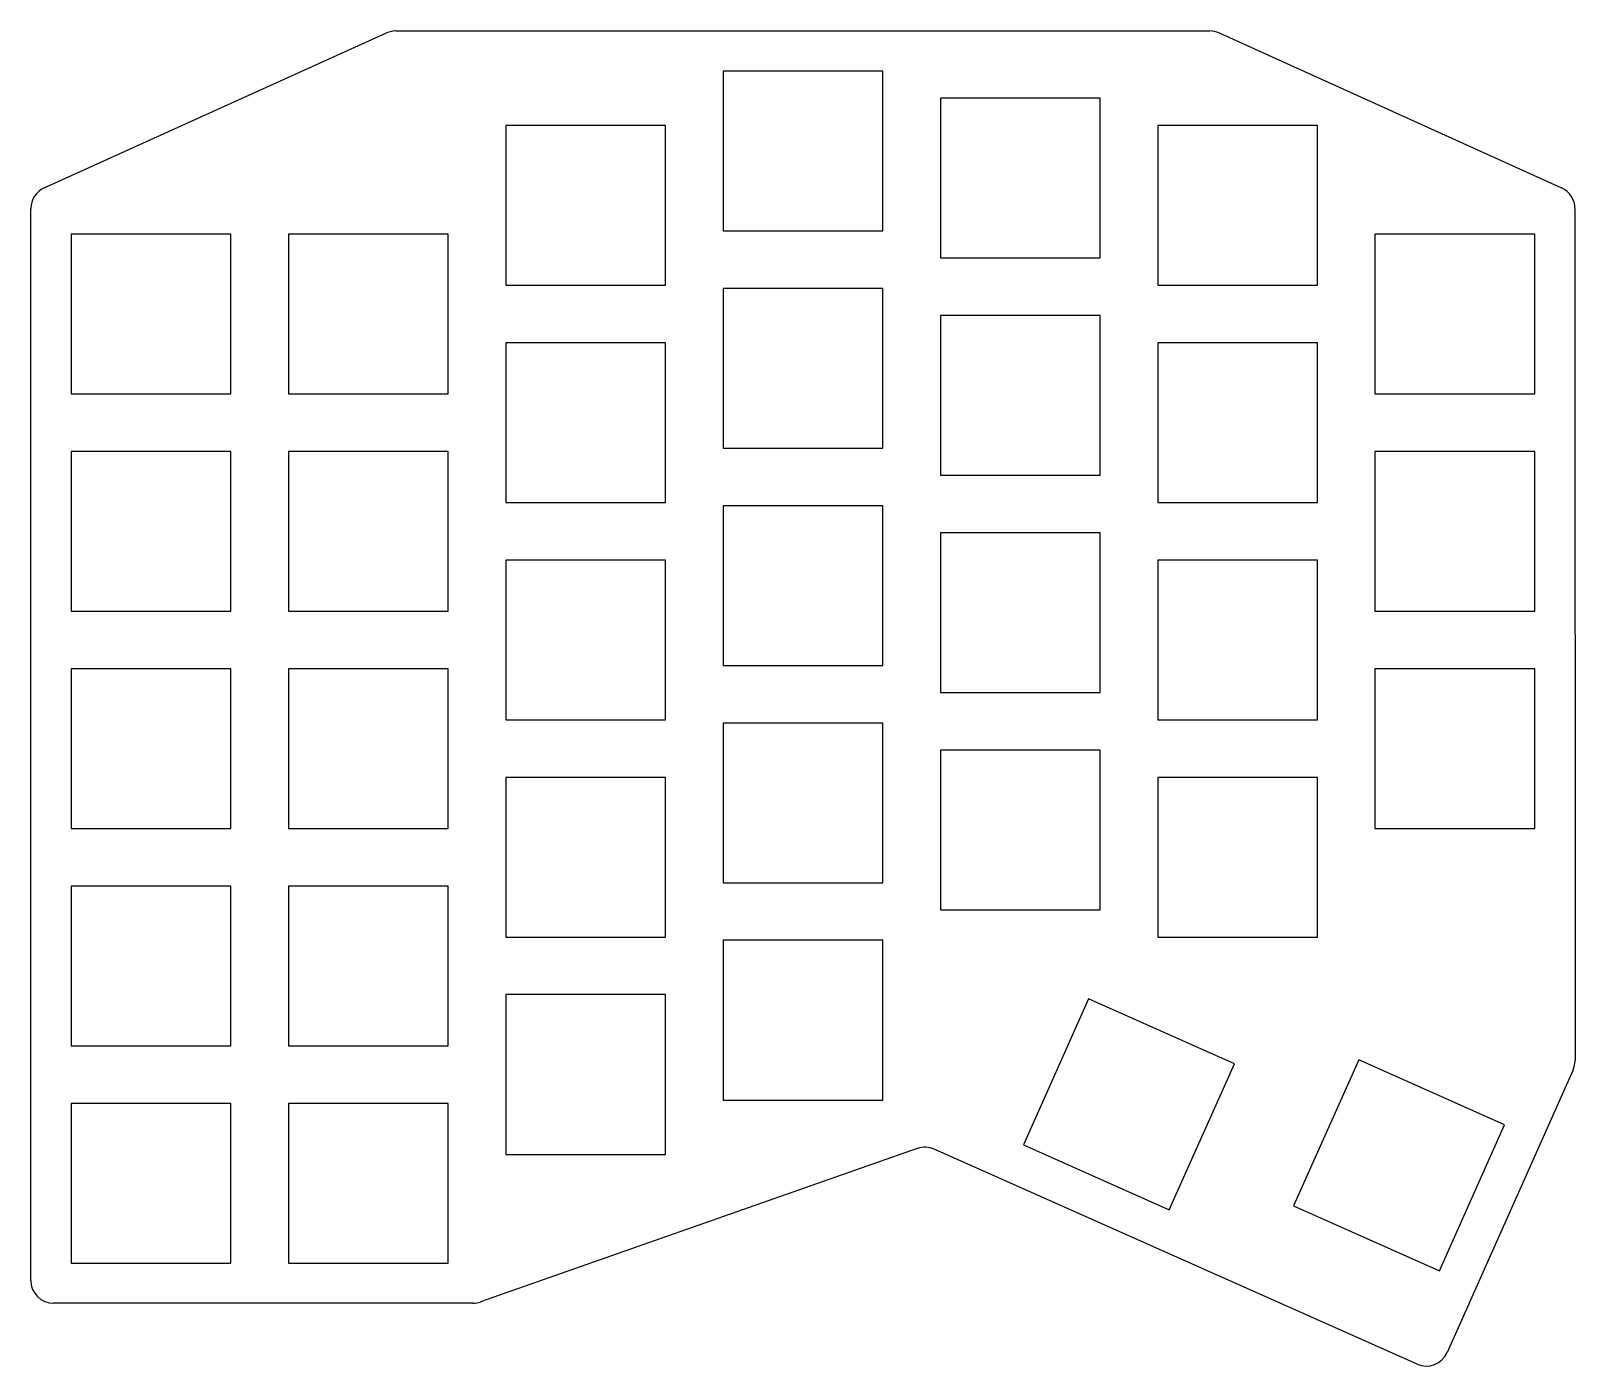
# Model space of a CAD drawing. Header units: millimetres. Extents: x 69 to 205, y -196 to -79.
import ezdxf

# ---------------------------------------------------------------- set-up
doc = ezdxf.new("R2010")
doc.units = ezdxf.units.MM

msp = doc.modelspace()

# ---------------------------------------------------------------- linework, layer by layer
at = {"linetype": 'CONTINUOUS'}
for p, q in [((70.65, -92.74), (100.66, -79.17)), ((101.48, -78.99), (172.82, -78.99)), ((173.64, -79.17), (203.65, -92.74)), ((144.15, -82.51), (130.15, -82.51)), ((130.15, -82.51), (130.15, -96.51)), ((144.15, -96.51), (144.15, -82.51)), ((163.2, -84.89), (149.2, -84.89)), ((149.2, -84.89), (149.2, -98.89)), ((163.2, -98.89), (163.2, -84.89)), ((125.1, -87.28), (111.1, -87.28)), ((111.1, -87.28), (111.1, -101.28)), ((125.1, -101.28), (125.1, -87.28)), ((182.25, -87.28), (168.25, -87.28)), ((168.25, -87.28), (168.25, -101.28)), ((182.25, -101.28), (182.25, -87.28)), ((69.47, -188.53), (69.47, -94.57)), ((204.83, -94.56), (204.84, -169.23)), ((87, -96.8), (73, -96.8)), ((73, -96.8), (73, -110.8)), ((87, -110.8), (87, -96.8)), ((106.05, -96.8), (92.05, -96.8)), ((92.05, -96.8), (92.05, -110.8)), ((106.05, -110.8), (106.05, -96.8)), ((130.15, -96.51), (144.15, -96.51)), ((201.3, -96.8), (187.3, -96.8)), ((187.3, -96.8), (187.3, -110.8)), ((201.3, -110.8), (201.3, -96.8)), ((149.2, -98.89), (163.2, -98.89)), ((111.1, -101.28), (125.1, -101.28)), ((168.25, -101.28), (182.25, -101.28)), ((144.15, -101.56), (130.15, -101.56)), ((130.15, -101.56), (130.15, -115.56)), ((144.15, -115.56), (144.15, -101.56)), ((163.2, -103.94), (149.2, -103.94)), ((149.2, -103.94), (149.2, -117.94)), ((163.2, -117.94), (163.2, -103.94)), ((125.1, -106.33), (111.1, -106.33)), ((111.1, -106.33), (111.1, -120.33)), ((125.1, -120.33), (125.1, -106.33)), ((182.25, -106.33), (168.25, -106.33)), ((168.25, -106.33), (168.25, -120.33)), ((182.25, -120.33), (182.25, -106.33)), ((73, -110.8), (87, -110.8)), ((92.05, -110.8), (106.05, -110.8)), ((187.3, -110.8), (201.3, -110.8)), ((87, -115.85), (73, -115.85)), ((73, -115.85), (73, -129.85)), ((87, -129.85), (87, -115.85)), ((106.05, -115.85), (92.05, -115.85)), ((92.05, -115.85), (92.05, -129.85)), ((106.05, -129.85), (106.05, -115.85)), ((130.15, -115.56), (144.15, -115.56)), ((201.3, -115.85), (187.3, -115.85)), ((187.3, -115.85), (187.3, -129.85)), ((201.3, -129.85), (201.3, -115.85)), ((149.2, -117.94), (163.2, -117.94)), ((111.1, -120.33), (125.1, -120.33)), ((168.25, -120.33), (182.25, -120.33)), ((144.15, -120.61), (130.15, -120.61)), ((130.15, -120.61), (130.15, -134.61)), ((144.15, -134.61), (144.15, -120.61)), ((163.2, -122.99), (149.2, -122.99)), ((149.2, -122.99), (149.2, -136.99)), ((163.2, -136.99), (163.2, -122.99)), ((125.1, -125.38), (111.1, -125.38)), ((111.1, -125.38), (111.1, -139.38)), ((125.1, -139.38), (125.1, -125.38)), ((182.25, -125.38), (168.25, -125.38)), ((168.25, -125.38), (168.25, -139.38)), ((182.25, -139.38), (182.25, -125.38)), ((73, -129.85), (87, -129.85)), ((92.05, -129.85), (106.05, -129.85)), ((187.3, -129.85), (201.3, -129.85)), ((87, -134.9), (73, -134.9)), ((73, -134.9), (73, -148.9)), ((87, -148.9), (87, -134.9)), ((106.05, -134.9), (92.05, -134.9)), ((92.05, -134.9), (92.05, -148.9)), ((106.05, -148.9), (106.05, -134.9)), ((130.15, -134.61), (144.15, -134.61)), ((201.3, -134.9), (187.3, -134.9)), ((187.3, -134.9), (187.3, -148.9)), ((201.3, -148.9), (201.3, -134.9)), ((149.2, -136.99), (163.2, -136.99)), ((111.1, -139.38), (125.1, -139.38)), ((168.25, -139.38), (182.25, -139.38)), ((144.15, -139.66), (130.15, -139.66)), ((130.15, -139.66), (130.15, -153.66)), ((144.15, -153.66), (144.15, -139.66)), ((163.2, -142.04), (149.2, -142.04)), ((149.2, -142.04), (149.2, -156.04)), ((163.2, -156.04), (163.2, -142.04)), ((125.1, -144.43), (111.1, -144.43)), ((111.1, -144.43), (111.1, -158.43)), ((125.1, -158.43), (125.1, -144.43)), ((182.25, -144.43), (168.25, -144.43)), ((168.25, -144.43), (168.25, -158.43)), ((182.25, -158.43), (182.25, -144.43)), ((73, -148.9), (87, -148.9)), ((92.05, -148.9), (106.05, -148.9)), ((187.3, -148.9), (201.3, -148.9)), ((87, -153.95), (73, -153.95)), ((73, -153.95), (73, -167.95)), ((87, -167.95), (87, -153.95)), ((106.05, -153.95), (92.05, -153.95)), ((92.05, -153.95), (92.05, -167.95)), ((106.05, -167.95), (106.05, -153.95)), ((130.15, -153.66), (144.15, -153.66)), ((149.2, -156.04), (163.2, -156.04)), ((111.1, -158.43), (125.1, -158.43)), ((144.15, -158.71), (130.15, -158.71)), ((130.15, -158.71), (130.15, -172.71)), ((144.15, -172.71), (144.15, -158.71)), ((168.25, -158.43), (182.25, -158.43)), ((125.1, -163.47), (111.1, -163.47)), ((111.1, -163.47), (111.1, -177.47)), ((125.1, -177.47), (125.1, -163.47)), ((162.18, -163.85), (156.48, -176.64)), ((174.97, -169.55), (162.18, -163.85)), ((73, -167.95), (87, -167.95)), ((92.05, -167.95), (106.05, -167.95)), ((185.87, -169.19), (180.17, -181.98)), ((198.66, -174.88), (185.87, -169.19)), ((169.27, -182.34), (174.97, -169.55)), ((204.67, -170.05), (193.63, -194.85)), ((87, -173), (73, -173)), ((73, -173), (73, -187)), ((87, -187), (87, -173)), ((106.05, -173), (92.05, -173)), ((92.05, -173), (92.05, -187)), ((106.05, -187), (106.05, -173)), ((130.15, -172.71), (144.15, -172.71)), ((192.96, -187.67), (198.66, -174.88)), ((147.18, -176.96), (108.9, -190.41)), ((190.99, -195.86), (148.66, -177.02)), ((156.48, -176.64), (169.27, -182.34)), ((111.1, -177.47), (125.1, -177.47)), ((180.17, -181.98), (192.96, -187.67)), ((73, -187), (87, -187)), ((92.05, -187), (106.05, -187)), ((108.23, -190.53), (71.47, -190.53))]:
    msp.add_line(p, q, dxfattribs=at)
for centre, start, end in [((101.48, -80.99), 90, 114.3465), ((172.82, -80.99), 65.6535, 90), ((71.47, -94.57), 114.3465, 180), ((202.83, -94.57), 0.0129, 65.6535), ((202.84, -169.23), 336, 0.0129), ((147.85, -178.84), 66, 109.3611), ((71.47, -188.53), 180, 270), ((108.23, -188.53), 270, 289.3611), ((191.8, -194.03), 246, 336)]:
    msp.add_arc(centre, 2, start, end, dxfattribs=at)

doc.saveas('drawing.dxf')
